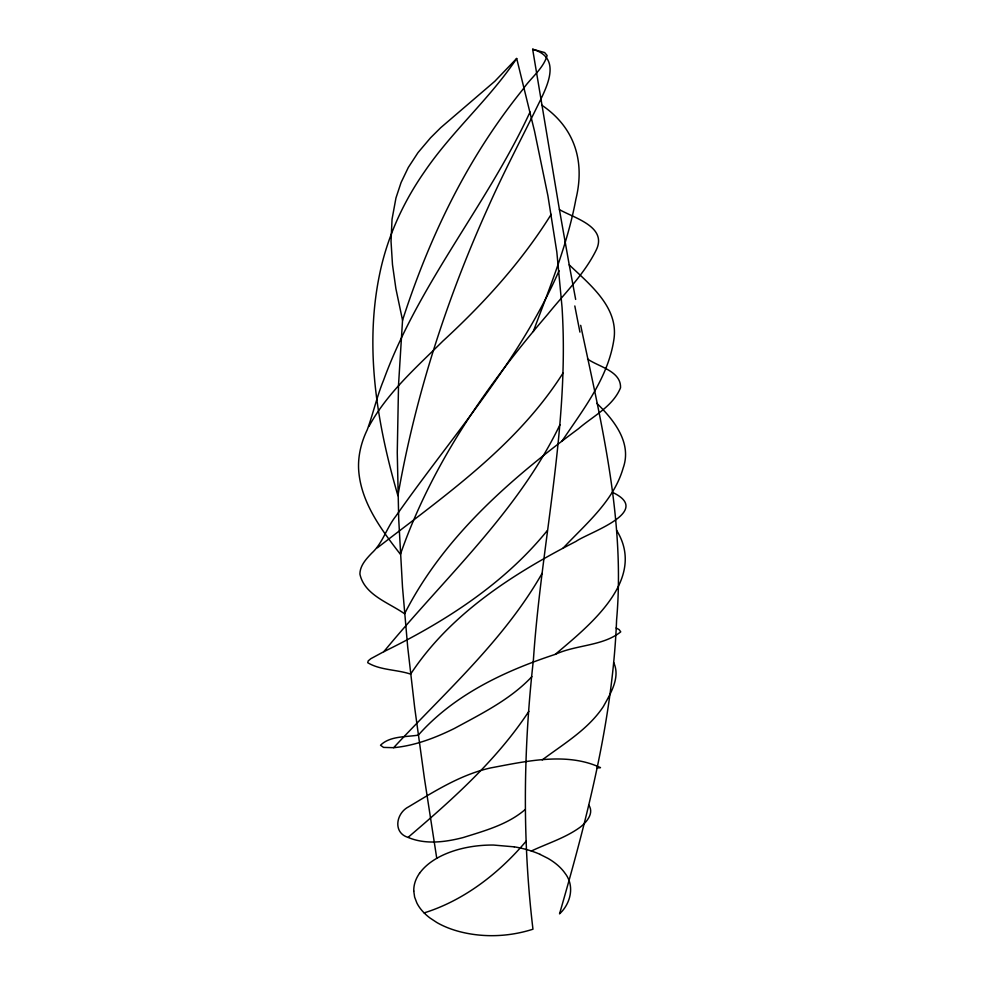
<?xml version="1.0" encoding="UTF-8"?>
<svg xmlns="http://www.w3.org/2000/svg" width="985" height="985" viewBox="0 0 985 985"><rect width="100%" height="100%" fill="white"/><g stroke="black" fill="none" stroke-linecap="round" stroke-linejoin="round"><path stroke-width="1.48" d="M413.762 891.068L414.623 897.089L416.864 902.986A78.726 45.445 0 0 0 429.916 917.946L436.798 922.489A77.347 44.657 0 0 0 462.827 932.426C485.962 937.745 510.378 936.439 532.959 929.212C522.247 839.836 523.331 749.45 533.39 660.061C540.654 551.588 565.292 444.506 563.211 335.442A870.9 781.721 -8.3 0 0 562.041 307.234L556.833 252.061L547.919 195.806L534.547 131.239L516.694 58.46L494.765 81.336L440.726 127.693L430.568 137.789L417.997 152.638L408.307 167.475L401.067 182.545L395.958 197.973L392.042 219.236L391.033 241.448L392.486 264.633L395.908 288.753L402.545 320.26L398.531 384.889L397.263 452.546L398.716 519.193L402.496 587.048L407.692 646.997L414.697 707.735L424.387 778.199L436.761 858.329A78.972 45.593 0 0 0 419.524 873.35M540.014 854.377L547.906 858.341A77.347 44.657 0 0 1 565.107 873.375C574.957 885.946 570.672 903.664 559.542 913.858C587.208 817.907 612.682 720.17 616.598 619.885C625.401 520.068 601.121 422.171 580.694 325.346M402.545 320.26C421.789 260.594 446.944 202.565 480.212 149.326C493.239 128.506 507.484 108.461 522.912 89.364C530.546 77.963 543.227 68.925 547.131 55.505L544.619 52.55L532.651 49.25L559.418 209.596C574.317 218.128 607.843 226.796 596.122 250.252C584.105 274.409 564.417 293.555 547.66 314.375C486.344 385.812 431.529 464.785 400.427 554.321C381.06 529.364 360.448 501.796 358.602 469.045C357.974 455.476 361.347 441.945 367.257 429.78C373.204 413.503 376.947 396.278 383.608 380.136C418.76 283.631 487.243 204.584 530.065 111.97M533.279 331.551C549.458 288.125 567.409 244.883 575.905 199.13C585.152 161.294 574.772 127.508 541.812 105.186M559.049 270.74C519.23 361.692 452.287 435.665 395.908 516.091C386.662 527.64 382.771 543.08 371.825 553.065C366.285 558.852 359.993 565.538 359.907 574.058C364.339 595.051 388.915 602.66 404.576 613.79C443.582 536.862 510.279 479.227 578.503 428.697C593.081 416.076 612.941 406.436 620.538 387.745C621.141 370.926 598.597 366.888 587.516 358.971M368.932 426.431C387.093 393.015 416.187 367.565 442.856 341.106C483.894 303.38 521.644 261.813 551.194 214.348M559.985 424.683C517.728 512.298 444.617 577.776 383.805 651.688L370.791 658.719L368.205 660.898L367.725 662.708C380.235 670.305 396.77 669.468 410.634 674.122C450.317 613.754 512.976 573.824 576.053 541.368C588.107 532.676 653.19 511.917 613.064 492.635M528.859 711.33C496.699 760.186 452.275 799.635 408.036 837.398C392.609 832.62 396.167 813.154 408.492 806.887C434.545 791.324 460.635 774.567 490.789 767.894C525.891 761.331 566.794 751.764 600.481 767.647L597.095 767.98M542.095 573.369C503.877 640.262 445.515 691.852 393.631 747.689L383.547 747.406L380.518 745.239C389.9 735.881 405.931 737.112 418.305 735.13C454.183 694.671 504.714 670.933 555.281 654.36C575.954 644.707 602.832 646.222 620.735 631.853L619.109 629.6L616.154 627.974M516.694 58.46C489.582 99.029 451.992 131.251 424.572 171.624C402.914 202.639 386.945 237.816 379.459 274.975C364.339 348.555 377.218 424.523 397.915 495.677C415.362 395.933 446.734 298.874 488.412 206.665C504.246 171.008 522.616 136.57 539.706 101.529C548.571 83.454 560.687 57.253 532.651 49.25M526.15 841.141C499.407 872.956 464.243 900.413 424.129 912.898M561.832 441.342C582.824 410.006 607.77 378.535 613.79 340.244C619.233 307.652 590.101 284.825 569.231 264.866L559.418 209.596M562.989 373.13C516.559 446.316 444.543 495.652 377.403 547.808M547.254 530.619C504.074 583.859 444.863 621.855 383.805 651.688M531.888 676.633C510.427 699.498 481.603 713.645 454.38 728.469C435.296 737.863 414.981 745.707 393.631 747.689M525.264 809.448C507.841 824.556 484.768 830.749 463.196 837.545C445.343 842.138 425.532 844.822 408.036 837.398M563.026 548.214C585.693 524.02 613.63 501.18 623.136 468.109C632.235 442.77 613.889 420.004 596.898 403.37M555.281 654.36C588.698 625.967 647.342 579.894 616.61 530.349M542.218 759.928C563.777 743.774 588.131 729.491 603.337 706.577C610.515 693.588 620.747 677.384 613.606 662.4M531.297 851.04C547.771 843.246 565.71 837.853 580.522 826.944C586.74 821.982 594.361 813.093 588.71 805.016M514.121 846.841L493.46 845.044A78.751 45.47 0 0 0 462.79 848.368A78.972 45.593 0 0 0 436.761 858.329M575.659 299.403L569.231 264.866M579.943 332.105A870.9 126.794 84.5 0 1 574.821 305.966M413.774 891.006A78.726 45.445 0 0 1 419.524 873.301M514.244 846.829A78.751 45.47 0 0 1 540.149 854.377"/></g></svg>
